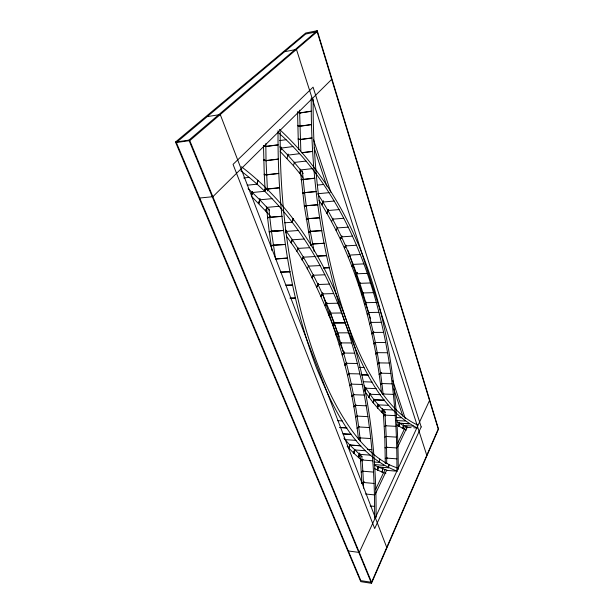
<?xml version="1.0" encoding="UTF-8"?>
<svg xmlns="http://www.w3.org/2000/svg" width="614" height="614" viewBox="0 0 614 614"><rect width="100%" height="100%" fill="white"/><g stroke="black" fill="none" stroke-linecap="round" stroke-linejoin="round"><path stroke-width="0.92" d="M376.067 517.456C376.605 450.929 368.385 383.804 346.519 320.754L346.48 320.646C325.857 261.441 291.903 205.122 241.448 166.755M385.3 463.04L384.809 437.107L383.09 409.231M398.225 469.449C398.402 348.268 371.716 215.13 279.447 129.354M265.808 143.622L266.023 160.607L267.489 190.969M278.042 130.736C277.421 211.101 288.158 292.387 316.463 367.901C333.272 407.757 353.879 454.974 397.396 471.253M299.571 110.152L300.837 150.89M413.767 427.797L417.336 427.989C377.702 407.55 360.372 362.045 345.145 322.826C320.516 250.719 310.745 174.061 311.252 98.048M403.559 424.995L403.168 428.633L406.376 430.092M382.315 472.166L382.814 467.745M385.876 473.325L382.238 472.143L382.668 468.612M403.03 428.572L403.482 424.957L403.099 428.603L396.79 424.911M398.977 426.331L399.438 422.685L398.908 426.293M374.187 464.921L378.04 466.932L388.447 467.776L388.869 464.499L388.401 467.753M382.161 472.112L382.622 468.597M388.424 467.761L388.869 464.499M398.839 426.246L399.353 422.632M377.51 470.147L378.032 466.625M379.843 459.142L379.298 462.426L373.972 461.989M280.997 148.081L280.337 151.627L293.477 165.734L302.886 177.308M257.803 180.293L257.051 184.185L247.219 185.221M281.212 147.237L280.337 151.627L281.258 147.291M381.916 412.554L382.652 408.955M287.037 158.558L288.112 153.984M358.653 457.637L359.581 453.201L358.576 457.576L362.628 460.868M385.477 416L381.847 412.485L382.606 408.909L381.778 412.416M265.501 187.516L264.688 191.284L252.285 192.527M252.446 191.568L251.418 196.25L270.16 215.737M377.618 407.942L378.424 404.365M293.477 165.734L294.39 162.196M358.499 457.499L359.497 453.132M252.5 191.614L251.418 196.25L252.546 191.668M353.848 453.239L354.669 449.717M381.847 412.485L377.549 407.865L378.377 404.319L377.48 407.78M358.576 457.576L353.771 453.17L354.616 449.671L353.695 453.094M259.991 198.997L258.793 203.426L259.891 198.89M373.32 402.838L374.195 399.307L373.251 402.753L377.549 407.865M299.655 173.148L300.545 169.633M258.793 203.426L259.937 198.944M349.036 448.327L349.934 444.835M266.86 207.425L265.854 210.855L266.791 207.34M353.771 453.17L348.959 448.251L349.88 444.782M373.182 402.669L374.11 399.2M369.029 397.25L369.981 393.766M348.882 448.159L349.834 444.728M265.854 210.855L266.829 207.386L279.025 206.281M373.251 402.753L368.96 397.166L369.943 393.712M368.891 397.066L369.904 393.658M365.023 390.32L365.791 387.749M364.962 390.235L365.752 387.695M364.9 390.136L365.714 387.626M293.223 219.006L292.149 222.23L284.766 222.805M286.508 231.163L285.886 232.844L286.431 231.064M381.54 393.09C374.218 327.339 356.45 261.694 321.889 204.815L323.056 201.461M285.871 232.821L286.469 231.11M344.116 353.503L344.055 353.365C328.736 315.512 315.151 276.377 291.166 242.837L292.379 239.491M319.05 200.341L321.889 204.815L323.394 200.686M328.267 209.719L326.848 213.188L328.06 209.95M286.339 236.037L291.166 242.837L292.41 239.537M321.889 204.815L323.125 201.569M296.785 251.333L298.243 247.895M326.848 213.188L328.229 209.65M291.166 242.837L292.571 239.268M331.575 221.715L332.972 218.254M303.631 256.698L302.142 260.014L303.569 256.583M336.081 230.396L337.577 227.195M302.142 260.014L303.6 256.644M371.57 582.295L438.219 429.017L317.169 31.713L305.642 34.039L176.356 142.517L360.832 580.652L371.57 582.295L189.78 140.614L317.169 31.713M371.508 583.3L438.519 429.056L317.246 30.7L305.718 33.026L175.481 142.049L360.771 581.65L371.508 583.3L188.92 140.138L317.246 30.7M307.238 268.863L308.696 265.555M341.514 236.92L340.371 239.222L341.837 236.022M429.524 400.489L359.282 552.439L348.33 550.965M313.378 275.318L312.081 277.873L313.57 274.688M375.331 494.116L386.805 469.956M397.458 447.529L407.289 426.822M340.371 239.222L341.868 236.083M375.63 489.327L385.062 469.572M397.358 443.792L405.562 426.607M312.081 277.873L313.608 274.75M345.751 245.7L344.439 248.179L345.935 245.109M318.428 283.768L316.671 287.037L318.367 283.63M344.439 248.179L345.728 245.646M316.671 287.037L318.397 283.699M340.202 344.538L341.031 342.942M348.291 257.266L349.627 254.894M322.803 293.208L321.015 296.339L322.741 293.07M340.141 344.385L340.977 342.827M321.015 296.339L322.772 293.139M351.937 266.476L353.296 264.212M340.079 344.239L340.931 342.712M325.113 305.787L326.932 302.786M336.388 335.106L337.685 332.826M357.218 272.915L355.383 275.793L357.164 272.762M336.326 334.952L337.646 332.719L336.035 334.906C347.263 368.676 354.455 403.705 358.484 439.033L359.988 437.951M328.989 315.373L330.769 312.357M355.383 275.793L357.194 272.839M336.265 334.799L337.608 332.619L339.358 336.948M360.218 282.877L358.622 285.234L359.981 283.054M332.627 325.075L334.438 322.189M332.681 325.236L334.5 322.35M358.622 285.234L360.004 283.115M336.035 334.906L337.585 332.573L336.035 334.906L322.365 293.116M361.661 294.766L363.281 292.533M332.565 324.913L334.139 322.596M329.104 314.936L330.7 312.641M340.831 342.742L339.227 344.853L340.793 342.62M366.144 302.288L364.509 304.406L366.105 302.149M329.043 314.775L330.662 312.534M339.227 344.853L340.816 342.681M364.509 304.406L366.128 302.218M344.362 352.236L342.198 354.915L344.316 352.068M367.164 314.138L368.776 311.989M328.989 314.598L330.631 312.426M325.658 304.222L326.771 302.794M342.198 354.915L344.339 352.152M346.826 362.905L344.953 365.077L346.557 363.051M369.628 323.954L371.293 322.066M344.953 365.077L346.572 363.112M349.381 373.289L347.501 375.354L349.12 373.419M373.865 331.79L371.9 333.87L373.55 331.944M347.501 375.354L349.366 373.22M349.834 385.722L351.699 383.635M371.9 333.87L373.565 332.013M375.315 342.558L373.995 343.863L375.292 342.451L385.715 342.512M353.871 394.365L351.968 396.199L353.848 394.219M373.995 343.863L375.3 342.505M377.226 352.72L375.906 353.933L377.211 352.605M351.968 396.199L353.864 394.288M355.813 405.048L353.894 406.767L355.782 404.895M331.69 79.375L212.866 196.703L199.727 198.015M375.906 353.933L377.219 352.666L387.595 352.743M389.307 363.043L378.968 362.889L377.633 364.087L378.945 362.843M353.894 406.767L355.798 404.971M355.621 417.436L357.525 415.67M377.633 364.087L378.961 362.897M381.194 372.744L379.183 374.31L381.171 372.575M358.653 427.022L357.156 428.188L359.06 426.538M379.183 374.31L381.179 372.66M357.156 428.188L359.075 426.607M381.9 383.643L380.557 384.61L381.893 383.535L392.2 383.865M359.981 437.836L358.484 439.033L359.988 437.889L370.702 438.549M380.557 384.61L381.9 383.589M383.765 393.482L382.422 394.48L383.773 393.574M364.14 482.182L361.869 483.287L360.564 460.991L362.82 459.441M313.125 243.781L310.891 245.232L304.36 206.273L300.215 169.119M359.934 453.639L360.564 460.991L362.828 459.533M373.504 472.089L362.836 471.207L361.308 472.097L362.82 471.145M383.635 415.908L385.247 414.918M310.853 245.032L313.102 243.666M360.564 460.991L362.836 459.625M361.308 472.097L362.828 471.207M364.133 481.99L361.869 483.287L364.14 482.082M310.814 244.825L313.079 243.551M384.31 426.477L385.93 425.579M308.512 232.537L310.799 231.309M308.474 232.33L310.776 231.194M384.809 437.107L386.436 436.308M308.435 232.123L310.753 231.071M386.782 447.238L385.147 447.79L386.774 447.092M306.34 219.605L308.681 218.615M385.147 447.79L386.774 447.161M306.302 219.398L308.658 218.5M271.234 246.137L273.621 245.255M386.943 458.082L385.308 458.543L386.935 457.944M306.271 219.19L308.642 218.377M271.948 250.612L271.204 245.915L273.598 245.116M385.308 458.543L386.943 458.013M304.39 206.488L306.777 205.736M271.165 245.684L273.921 244.871M304.36 206.273L306.762 205.613M269.285 232.077L272.056 231.324M304.329 206.058L306.747 205.49M271.204 245.915L269.254 231.846L272.04 231.194M302.679 193.21L305.104 192.704M269.231 231.616L272.025 231.064M284.574 51.706L296.455 49.427L426.776 455.335M267.612 217.855L270.421 217.379M302.648 192.988L305.089 192.581M207.24 116.606L220.257 114.557L386.736 547.412M299.563 112.93L311.214 111.18M299.563 113.068L311.214 111.326M175.481 142.049L188.92 140.138M176.356 142.517L189.78 140.614M299.762 126.146L311.421 124.504M299.77 126.292L311.421 124.65M269.254 231.846L267.581 217.625L270.406 217.249M279.577 140.575L286.078 139.708M300.223 139.439L311.874 137.904M300.231 139.585L311.881 138.05M265.793 146.393L277.988 144.804M265.793 146.546L277.988 144.958M302.625 192.773L305.074 192.458M281.035 148.104L292.993 146.569M301.835 152.663L312.58 151.336M301.842 152.809L312.587 151.481M287.797 155.15L299.647 153.692M266.016 160.53L278.211 159.057M266.023 160.684L278.219 159.21M294.283 162.441L306.033 161.06M300.507 169.955L312.158 168.65M266.53 174.729L278.725 173.371M266.537 174.883L278.725 173.524M243.674 177.968L249.092 177.362M303.109 179.388L314.721 178.16M303.116 179.534L314.736 178.306M301.198 179.81L303.661 179.549M267.336 188.943L279.516 187.7M267.343 189.097L279.523 187.861M317.484 185.09L323.662 184.469M267.558 217.394L270.39 217.11M304.552 192.596L316.149 191.476M302.341 170.938L304.559 192.666L316.164 191.614M329.043 192.666L317.668 193.748A486.741 306.44 -76.7 0 1 383.113 394.034L393.382 394.38M259.714 199.826L272.01 198.66M322.895 202.052L334.185 201.039M306.232 205.682L317.814 204.738M304.559 192.666L306.24 205.759L317.822 204.807M327.891 210.525L339.097 209.581M281.941 216.251L269.792 217.249L268.978 208.867M281.956 216.404L269.799 217.325L271.442 231.34L275.525 258.939L287.605 258.279M308.144 218.622L319.679 217.701M306.24 205.759L308.151 218.691L319.702 217.847M332.65 219.152L343.779 218.285M283.561 230.373L271.434 231.263L283.568 230.45M271.449 231.417L283.576 230.526M286.377 231.378L298.274 230.519M337.186 227.932L348.238 227.142M321.774 230.549L310.27 231.371L308.151 218.691M321.797 230.687L310.277 231.44L314.176 251.494M292.31 239.798L304.114 239.015M301.175 179.587L303.646 179.426M341.499 236.858L352.474 236.129M273.337 245.124L285.449 244.426M273.36 245.27L285.464 244.502M312.603 243.896L324.092 243.244M312.626 244.027L324.108 243.313M297.974 248.409L309.694 247.695M345.59 245.915L356.504 245.255M317.047 256.061L326.587 255.608M317.077 256.192L326.602 255.67M275.502 258.793L287.575 258.133L275.517 258.862M303.362 257.189L314.997 256.56M349.466 255.094L360.311 254.511M308.489 266.138L320.04 265.586M353.134 264.396L363.918 263.882M323.563 267.881L329.281 267.681M323.593 268.011L329.296 267.75M280.698 272.102L289.954 271.687M280.705 272.179L289.985 271.833M313.355 275.256L324.829 274.773M356.596 273.813L367.318 273.36M286.109 285.203L292.571 284.973M286.124 285.28L292.602 285.111M317.975 284.52L329.373 284.105M359.858 283.338L370.518 282.954M322.342 293.922L333.663 293.584M362.912 292.962L373.527 292.648M301.152 179.372L303.638 179.303M289.892 298.105L295.426 298.02M290.844 298.22L295.441 298.089M326.464 303.469L337.723 303.209M365.775 302.694L376.336 302.441M330.355 313.148L341.553 312.956M368.438 312.511L378.961 312.334M370.917 322.419L381.394 322.304M333.993 322.895L345.145 322.826M334.031 323.002L345.168 322.88M373.205 332.42L383.643 332.374M337.439 332.872L348.522 332.826M340.647 342.911L351.676 342.934M343.633 353.058L354.608 353.157M346.403 363.319L357.333 363.48M359.489 367.333L364.033 367.494M380.526 373.197L390.842 373.419M348.959 373.68L359.85 373.918M361.73 374.793L368.001 374.939M361.776 374.878L368.039 375.016M266.054 189.143L267.973 189.189M363.166 381.739L372.099 382.054M351.308 384.141L362.16 384.448M365.56 388.209L376.198 388.601M369.758 394.242L380.327 394.672M353.449 394.702L364.263 395.086M373.987 399.798L384.425 400.19M374.033 399.852L384.471 400.251M378.224 404.872L388.631 405.347M355.383 405.363L366.167 405.808M364.01 385.792L374.01 399.829L382.484 409.5L392.791 409.968M384.993 415.133L395.232 415.617M396.444 417.535L401.096 417.796M357.125 416.108L367.878 416.637M396.03 420.529L405.217 421.02M337.57 420.613L342.29 420.935M397.227 421.879L403.452 425.579L413.368 426.116M385.669 425.786L395.907 426.331M411.096 427.651L407.527 427.459L403.452 425.579M358.66 426.953L369.39 427.551M340.302 427.505L346.795 427.874M339.427 427.528L346.849 427.943M265.916 188.935L267.604 189.035M343.103 433.86L351.4 434.359L343.157 433.929M386.183 436.493L396.406 437.114M345.053 439.616L356.082 440.384M386.513 447.268L396.736 447.951M360.679 445.764L349.78 445.027L343.886 438.158M360.725 445.818L349.834 445.089L361.984 456.547M367.372 449.333L371.831 449.648M354.524 449.924L365.384 450.73M359.259 454.306L370.035 455.135M386.674 458.098L396.897 458.85M362.083 460.009L372.759 460.822M374.325 464.56L383.896 465.343M387.158 470.408L395.516 471.091M363.396 482.481L374.056 483.448M265.908 188.728L267.597 188.889M365.537 494.017L374.417 494.884M370.15 505.944L374.594 506.404M264.273 174.691L266.806 174.99M263.521 146.846L264.258 174.453L266.798 174.844M264.25 174.222L266.791 174.698M298.25 139.263L300.783 139.769M263.744 160.277L266.292 160.822M300.108 113.237L297.552 112.132L298.235 139.048L300.776 139.647M263.736 160.039L266.284 160.676M298.227 138.825L300.776 139.516M263.728 159.809L266.284 160.53M297.775 125.77L300.323 126.53M263.506 145.925L266.062 146.708M387.181 470.416L378.04 466.932M297.767 125.548L300.315 126.407M263.506 145.687L266.062 146.562M385.193 463.063L386.966 463.677M297.759 125.333L300.315 126.277M264.358 145.779L266.062 146.416M297.56 112.347L300.116 113.36M382.238 472.143L374.471 468.582M297.56 111.917L300.108 113.114M382.484 409.5L385.5 412.439M347.14 446.186L348.959 448.251M364.77 391.179L368.96 397.166M337.309 331.775L330.8 313.662M330.516 312.825L329.641 310.093M314.199 147.943L326.817 186.134M348.138 250.689L370.664 318.881M393.797 388.892L402.807 416.169M406.107 426.17L406.806 428.273M313.462 139.524L330.816 192.266M392.737 380.496L405.301 418.687M266.484 206.296L267.581 217.625M264.258 174.453L265.01 187.723M298.235 139.048L298.803 149.555M278.886 133.123A492.19 303.8 -77.2 0 1 396.89 469.81M279.784 146.853A486.741 306.44 -76.7 0 1 303.255 173.447M384.656 410.72A486.741 306.44 -76.7 0 1 386.697 463.532M417.658 424.965A270.858 99.752 85.3 0 1 313.209 99.115M240.795 170.853A572.048 357.064 -70 0 1 374.578 518.016M248.094 188.667A565.026 358.975 -69.3 0 1 269.339 210.172M285.264 229.874A565.026 358.975 -69.3 0 1 360.395 441.55M361.792 456.302A565.026 358.975 -69.3 0 1 363.603 488.153M397.726 468.014A284.251 111.403 85.7 0 1 280.283 131.734M378.124 466.663L377.656 470.217L378.078 466.648M257.842 180.332L257.051 184.185L257.888 180.37M265.54 187.554L264.688 191.284L265.578 187.592M293.154 218.914L292.149 222.23L293.193 218.96M421.181 426.93L374.693 528.562L233.051 164.375L313.079 87.157L421.181 426.93M409.262 423.76L399.292 423.246L409.308 423.783"/></g></svg>
